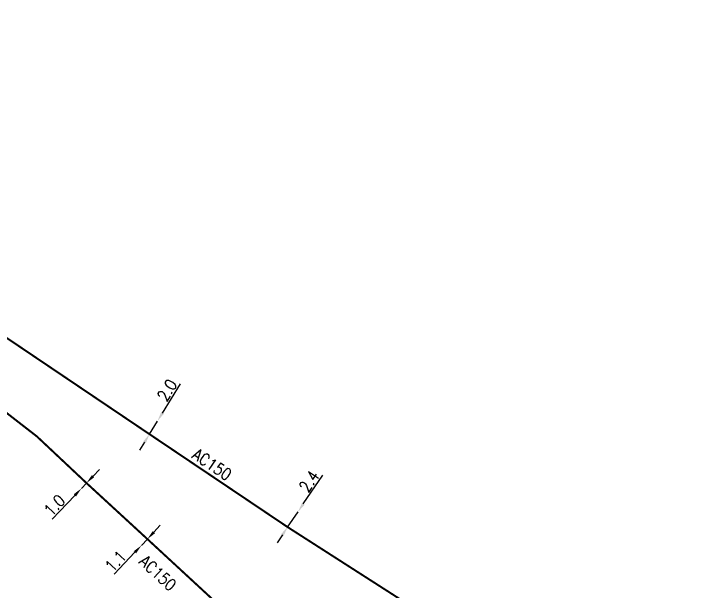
# Model space of a CAD drawing. Header units: millimetres. Extents: x 107995 to 109002, y 120994 to 122000.
# Drawn here: x 108462.3 to 108550.2, y 121080.2 to 121153.6 of the extents above; entities that cross this region are included whole.
import ezdxf

# ---------------------------------------------------------------- set-up
doc = ezdxf.new("R2010")
doc.units = ezdxf.units.MM
doc.header["$PDMODE"] = 34
doc.linetypes.add('L_25_AP', pattern=[2000, 1000, 1000])
doc.layers.get('DEFPOINTS').update_dxf_attribs({"linetype": 'CONTINUOUS'})
doc.layers.add('L_150', color=1, linetype='CONTINUOUS')
doc.styles.get("Standard").update_dxf_attribs({"font": 'romans.shx', "width": 0.85})
doc.dimstyles.get("Standard").update_dxf_attribs({"dimtxt": 1.5, "dimasz": 1.2, "dimexe": 0.625, "dimexo": 0.625, "dimgap": 0.25, "dimtad": 1, "dimdec": 1, "dimzin": 0, "dimdsep": 46, "dimtxsty": 'Standard', "dimcen": -0.5, "dimadec": 0, "dimazin": 0, "dimtfac": 1, "dimtdec": 1, "dimtmove": 0, "dimatfit": 3, "dimfxl": 0, "dimtolj": 1, "dimtzin": 0, "dimarcsym": 0})

# ---------------------------------------------------------------- blocks, each defined once
blk = doc.blocks.new('*D431')
at = {"layer": 'DEFPOINTS', "color": 0, "linetype": 'Continuous', "transparency": 16777216}
for p in [(108471.502, 121093.919), (108470.849, 121093.23), (108470.849, 121093.23)]:
    blk.add_point(p, dxfattribs=at)
at = {"layer": 'L_150', "color": 0, "linetype": 'Continuous', "lineweight": -2, "transparency": 16777216}
for p, q in [((108472.328, 121094.79), (108473.154, 121095.661)), ((108471.502, 121093.919), (108470.849, 121093.23)), ((108470.023, 121092.359), (108467.14, 121089.32))]:
    blk.add_line(p, q, dxfattribs=at)
at = {"layer": 'L_150', "color": 0, "linetype": 'Continuous', "transparency": 16777216}
for points in [[(108472.183, 121094.928), (108472.473, 121094.652), (108471.502, 121093.919)], [(108469.878, 121092.497), (108470.168, 121092.222), (108470.849, 121093.23)]]:
    blk.add_solid(points, dxfattribs=at)
at = {"layer": 'L_150', "color": 0, "linetype": 'Continuous', "transparency": 16777216, "insert": (108467.443, 121091.092), "char_height": 1.5, "attachment_point": 5, "rotation": 46.51422}
blk.add_mtext('\\A1;1.0', dxfattribs=at)
blk = doc.blocks.new('*D432')
at = {"layer": 'DEFPOINTS', "color": 0, "linetype": 'Continuous', "transparency": 16777216}
for p in [(108479.236, 121086.8), (108478.482, 121085.999), (108478.482, 121085.999)]:
    blk.add_point(p, dxfattribs=at)
at = {"layer": 'L_150', "color": 0, "linetype": 'Continuous', "lineweight": -2, "transparency": 16777216}
for p, q in [((108480.059, 121087.673), (108480.881, 121088.547)), ((108479.236, 121086.8), (108478.482, 121085.999)), ((108477.659, 121085.126), (108475.036, 121082.341))]:
    blk.add_line(p, q, dxfattribs=at)
at = {"layer": 'L_150', "color": 0, "linetype": 'Continuous', "transparency": 16777216}
for points in [[(108479.913, 121087.811), (108480.204, 121087.536), (108479.236, 121086.8)], [(108477.513, 121085.263), (108477.805, 121084.988), (108478.482, 121085.999)]]:
    blk.add_solid(points, dxfattribs=at)
at = {"layer": 'L_150', "color": 0, "linetype": 'Continuous', "transparency": 16777216, "insert": (108475.208, 121083.982), "char_height": 1.5, "attachment_point": 5, "rotation": 46.71585}
blk.add_mtext('\\A1;1.1', dxfattribs=at)
blk = doc.blocks.new('*D471')
at = {"layer": 'DEFPOINTS', "color": 0, "linetype": 'Continuous', "transparency": 16777216}
for p in [(108498.376, 121090.267), (108498.376, 121090.267), (108497.06, 121088.32)]:
    blk.add_point(p, dxfattribs=at)
at = {"layer": 'L_150', "color": 0, "linetype": 'Continuous', "lineweight": -2, "transparency": 16777216}
for p, q in [((108499.048, 121091.261), (108501.53, 121094.933)), ((108497.06, 121088.32), (108498.376, 121090.267)), ((108496.387, 121087.326), (108495.715, 121086.332))]:
    blk.add_line(p, q, dxfattribs=at)
at = {"layer": 'L_150', "color": 0, "linetype": 'Continuous', "transparency": 16777216}
for points in [[(108498.882, 121091.373), (108499.214, 121091.149), (108498.376, 121090.267)], [(108496.222, 121087.438), (108496.553, 121087.214), (108497.06, 121088.32)]]:
    blk.add_solid(points, dxfattribs=at)
at = {"layer": 'L_150', "color": 0, "linetype": 'Continuous', "transparency": 16777216, "insert": (108499.797, 121094.154), "char_height": 1.5, "attachment_point": 5, "rotation": 55.9374}
blk.add_mtext('\\A1;2.4', dxfattribs=at)
blk = doc.blocks.new('*D472')
at = {"layer": 'DEFPOINTS', "color": 0, "linetype": 'Continuous', "transparency": 16777216}
for p in [(108480.523, 121101.796), (108480.523, 121101.796), (108479.505, 121100.133)]:
    blk.add_point(p, dxfattribs=at)
at = {"layer": 'L_150', "color": 0, "linetype": 'Continuous', "lineweight": -2, "transparency": 16777216}
for p, q in [((108481.15, 121102.82), (108483.432, 121106.548)), ((108479.505, 121100.133), (108480.523, 121101.796)), ((108478.879, 121099.11), (108478.252, 121098.086))]:
    blk.add_line(p, q, dxfattribs=at)
at = {"layer": 'L_150', "color": 0, "linetype": 'Continuous', "transparency": 16777216}
for points in [[(108480.979, 121102.924), (108481.321, 121102.715), (108480.523, 121101.796)], [(108478.708, 121099.214), (108479.049, 121099.005), (108479.505, 121100.133)]]:
    blk.add_solid(points, dxfattribs=at)
at = {"layer": 'L_150', "color": 0, "linetype": 'Continuous', "transparency": 16777216, "insert": (108481.752, 121105.718), "char_height": 1.5, "attachment_point": 5, "rotation": 58.5259}
blk.add_mtext('\\A1;2.0', dxfattribs=at)

msp = doc.modelspace()

# ---------------------------------------------------------------- linework, layer by layer
at = {"layer": 'L_150', "linetype": 'L_25_AP', "const_width": 0.25, "flags": 128}
msp.add_lwpolyline([(108544.955, 121035.088), (108542.492, 121036.171), (108536.669, 121037.749), (108533.199, 121039.099), (108531.121, 121039.908), (108523.712, 121047.001), (108520.047, 121049.157), (108516.338, 121052.721), (108506.729, 121061.689), (108498.372, 121069.592), (108488.473, 121078.262), (108479.236, 121086.8), (108471.502, 121093.919), (108465.204, 121099.841), (108465.204, 121099.841), (108460.932, 121103.159), (108455.988, 121107), (108445.337, 121113.898), (108435.72, 121119.882), (108427.597, 121125.056), (108416.683, 121132.543), (108408.283, 121138.41), (108407.174, 121139.11), (108406.801, 121139.368), (108406.483, 121139.573), (108405.003, 121140.573), (108396.26, 121146.481, 0.414214), (108395.913, 121146.414), (108395.859, 121146.335, -0.371859), (108395.544, 121146.249), (108394.921, 121146.548), (108389.646, 121149.08), (108378.751, 121154.337), (108366.987, 121159.953), (108358.396, 121163.979), (108349.5, 121167.33), (108336.128, 121165.71), (108333.726, 121164.651)], format="xyb", dxfattribs=at)
msp.add_lwpolyline([(108410.78, 121146.051), (108411.557, 121145.504), (108419.753, 121139.73), (108450.122, 121119.948), (108479.505, 121100.133), (108497.06, 121088.32), (108533.427, 121064.999), (108546.278, 121057.438), (108546.278, 121057.438), (108550.113, 121055.498)], dxfattribs=at)

# ---------------------------------------------------------------- texts
at = {"layer": 'L_150', "linetype": 'Continuous', "width": 0.85}
for rotation, p in [(326.06182, (108484.794, 121097.17)), (317.25229, (108478.085, 121083.758))]:
    msp.add_text('AC150', height=1.5, rotation=rotation, dxfattribs=at).set_placement(p)

# ---------------------------------------------------------------- dimensions: what is measured, and where the dimension line sits
at = {"layer": 'L_150', "linetype": 'Continuous'}
for base, p1, p2, angle, picture, middle in [((108480.523, 121101.796), (108479.505, 121100.133), (108480.523, 121101.796), 238.5259, '*D472', (108482.604, 121105.196)), ((108470.8487, 121093.23), (108471.5025, 121093.9193), (108470.8487, 121093.23), 46.51422, '*D431', (108468.1685, 121090.4043)), ((108498.376, 121090.267), (108497.06, 121088.32), (108498.376, 121090.267), 235.9374, '*D471', (108500.625, 121093.594)), ((108478.482, 121085.999), (108479.236, 121086.8), (108478.482, 121085.999), 46.71585, '*D432', (108475.936, 121083.297))]:
    dim = msp.add_linear_dim(base=base, p1=p1, p2=p2, angle=angle, dimstyle='Standard', dxfattribs=at)
    dim.commit()
    dim.dimension.update_dxf_attribs({"geometry": picture, "text_midpoint": middle, "dimtype": 160})

doc.saveas('drawing.dxf')
